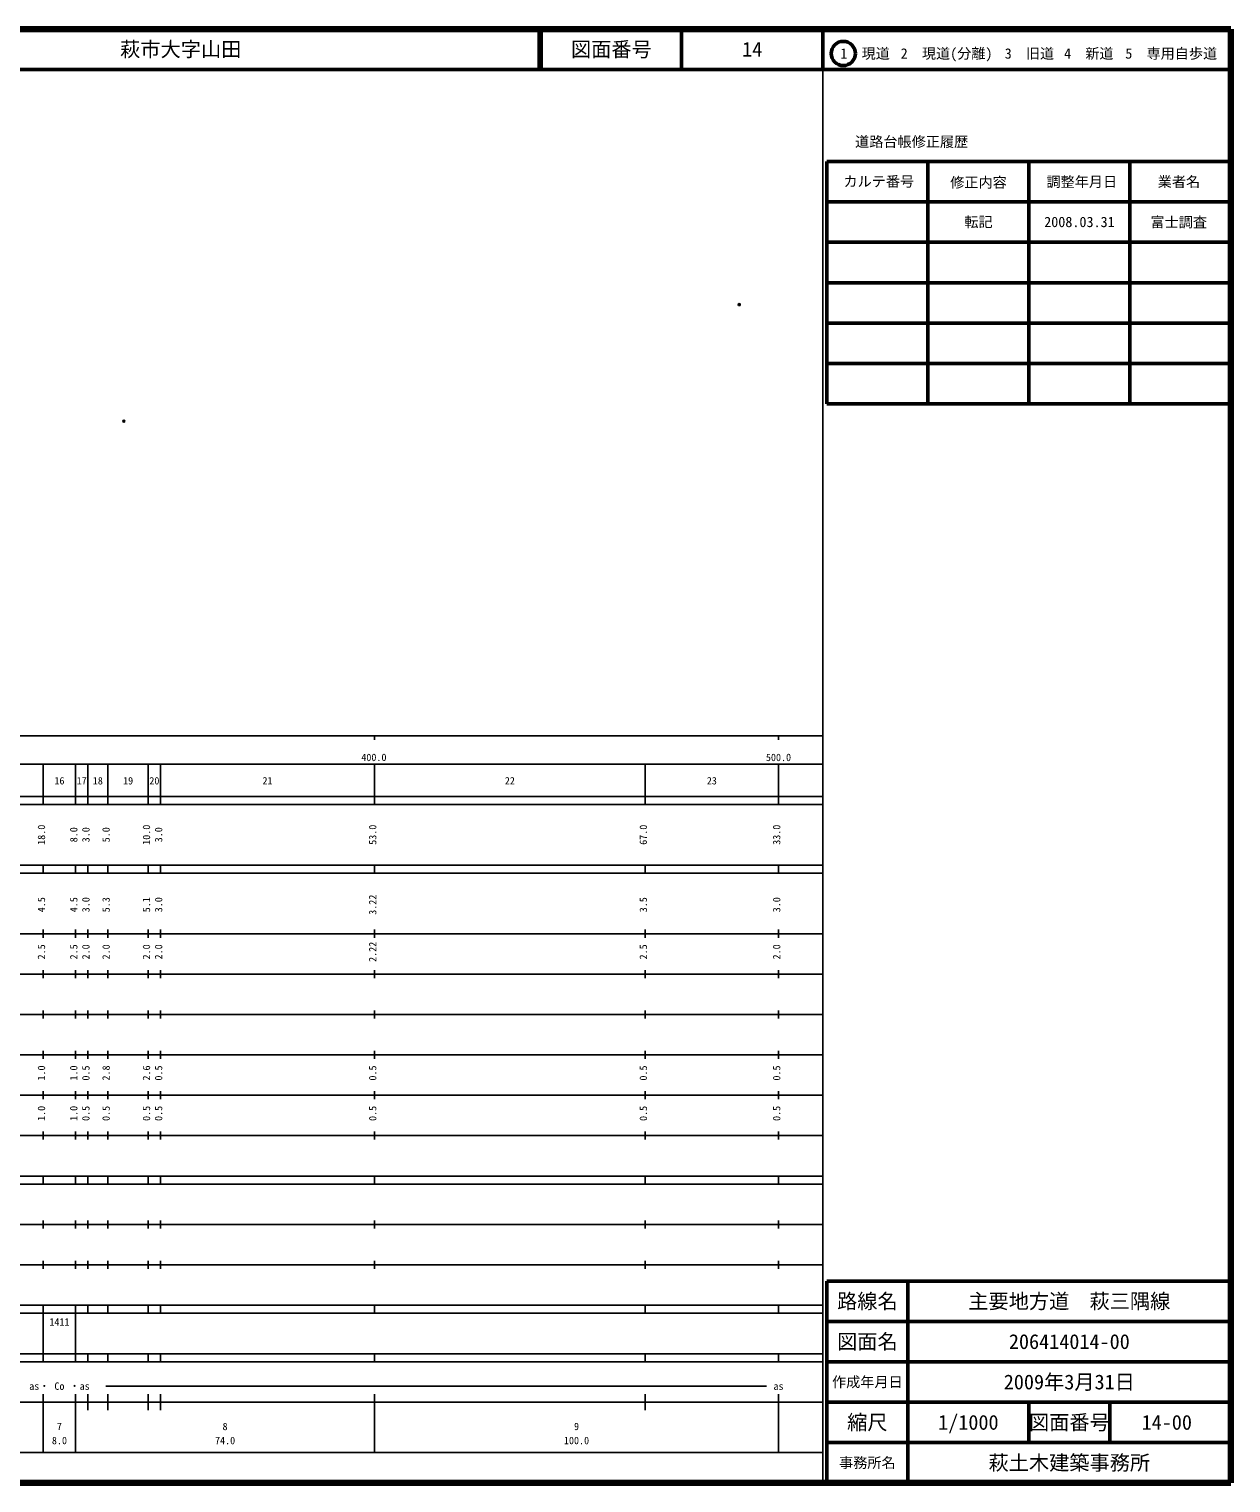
# Model space of a CAD drawing. Units: millimetres on the paper. Extents: x 40 to 680, y 20 to 380.
# Drawn here: x 382.5 to 680, y 20 to 380 of the extents above; entities that cross this region are included whole.
import ezdxf
from ezdxf.enums import TextEntityAlignment as Align

# ---------------------------------------------------------------- set-up
doc = ezdxf.new("R2010")
doc.units = ezdxf.units.MM
doc.header["$PDMODE"] = 32
doc.header["$PDSIZE"] = 0.5
doc.layers.add('M-OTRS', color=6, linetype='Continuous')
doc.layers.add('M-TTL-TXT', color=7, linetype='Continuous')
for name, color, linetype, lineweight in [('M-TTL', 2, 'Continuous', 140), ('M-TTL-BAND', 7, 'Continuous', 25), ('M-TTL-FRAM', 2, 'Continuous', 50), ('M-TTL-LINE', 7, 'Continuous', 50)]:
    doc.layers.add(name, color=color, linetype=linetype, lineweight=lineweight)
doc.styles.add('ＭＳ ゴシック', font='')
doc.styles.get('ＭＳ ゴシック').set_extended_font_data('MS Gothic')

msp = doc.modelspace()

# ---------------------------------------------------------------- linework, layer by layer
at = {"layer": 'M-OTRS'}
for p in [(558.297, 311.768), (405.932, 282.924)]:
    msp.add_point(p, dxfattribs=at)
at = {"layer": 'M-TTL'}
for p, q in [((680, 380), (40, 380)), ((680, 20), (680, 380)), ((40, 20), (680, 20))]:
    msp.add_line(p, q, dxfattribs=at)
at = {"layer": 'M-TTL-BAND'}
for p, q in [((579, 20), (579, 370)), ((40, 205), (579, 205)), ((468, 205), (468, 204)), ((568, 205), (568, 204)), ((68, 198), (579, 198)), ((386, 188), (386, 198)), ((394, 188), (394, 198)), ((397, 188), (397, 198)), ((402, 188), (402, 198)), ((412, 188), (412, 198)), ((415, 188), (415, 198)), ((468, 188), (468, 198)), ((535, 188), (535, 198)), ((568, 188), (568, 198)), ((40, 190), (579, 190)), ((40, 188), (579, 188)), ((40, 173), (579, 173)), ((386, 171), (386, 173)), ((394, 171), (394, 173)), ((397, 171), (397, 173)), ((402, 171), (402, 173)), ((412, 171), (412, 173)), ((415, 171), (415, 173)), ((468, 171), (468, 173)), ((535, 171), (535, 173)), ((568, 171), (568, 173)), ((40, 171), (579, 171)), ((40, 156), (579, 156)), ((386, 155), (386, 157)), ((394, 155), (394, 157)), ((397, 155), (397, 157)), ((402, 155), (402, 157)), ((412, 155), (412, 157)), ((415, 155), (415, 157)), ((468, 155), (468, 157)), ((535, 155), (535, 157)), ((568, 155), (568, 157)), ((46, 146), (579, 146)), ((386, 145), (386, 147)), ((394, 145), (394, 147)), ((397, 145), (397, 147)), ((402, 145), (402, 147)), ((412, 145), (412, 147)), ((415, 145), (415, 147)), ((468, 145), (468, 147)), ((535, 145), (535, 147)), ((568, 145), (568, 147)), ((386, 135), (386, 137)), ((394, 135), (394, 137)), ((397, 135), (397, 137)), ((402, 135), (402, 137)), ((412, 135), (412, 137)), ((415, 135), (415, 137)), ((468, 135), (468, 137)), ((535, 135), (535, 137)), ((568, 135), (568, 137)), ((52, 136), (579, 136)), ((46, 126), (579, 126)), ((386, 125), (386, 127)), ((394, 125), (394, 127)), ((397, 125), (397, 127)), ((402, 125), (402, 127)), ((412, 125), (412, 127)), ((415, 125), (415, 127)), ((468, 125), (468, 127)), ((535, 125), (535, 127)), ((568, 125), (568, 127)), ((52, 116), (579, 116)), ((386, 115), (386, 117)), ((394, 115), (394, 117)), ((397, 115), (397, 117)), ((402, 115), (402, 117)), ((412, 115), (412, 117)), ((415, 115), (415, 117)), ((468, 115), (468, 117)), ((535, 115), (535, 117)), ((568, 115), (568, 117)), ((46, 106), (579, 106)), ((386, 105), (386, 107)), ((394, 105), (394, 107)), ((397, 105), (397, 107)), ((402, 105), (402, 107)), ((412, 105), (412, 107)), ((415, 105), (415, 107)), ((468, 105), (468, 107)), ((535, 105), (535, 107)), ((568, 105), (568, 107)), ((40, 96), (579, 96)), ((40, 94), (579, 94)), ((386, 94), (386, 96)), ((394, 94), (394, 96)), ((397, 94), (397, 96)), ((402, 94), (402, 96)), ((412, 94), (412, 96)), ((415, 94), (415, 96)), ((468, 94), (468, 96)), ((535, 94), (535, 96)), ((568, 94), (568, 96)), ((49, 84), (579, 84)), ((386, 83), (386, 85)), ((394, 83), (394, 85)), ((397, 83), (397, 85)), ((402, 83), (402, 85)), ((412, 83), (412, 85)), ((415, 83), (415, 85)), ((468, 83), (468, 85)), ((535, 83), (535, 85)), ((568, 83), (568, 85)), ((40, 74), (579, 74)), ((386, 73), (386, 75)), ((394, 73), (394, 75)), ((397, 73), (397, 75)), ((402, 73), (402, 75)), ((412, 73), (412, 75)), ((415, 73), (415, 75)), ((468, 73), (468, 75)), ((535, 73), (535, 75)), ((568, 73), (568, 75)), ((40, 64), (579, 64)), ((40, 62), (579, 62)), ((386, 62), (386, 64)), ((386, 52), (386, 62)), ((394, 62), (394, 64)), ((394, 52), (394, 62)), ((397, 62), (397, 64)), ((402, 62), (402, 64)), ((412, 62), (412, 64)), ((415, 62), (415, 64)), ((468, 62), (468, 64)), ((535, 62), (535, 64)), ((568, 62), (568, 64)), ((40, 52), (579, 52)), ((386, 50), (386, 52)), ((394, 50), (394, 52)), ((397, 50), (397, 52)), ((402, 50), (402, 52)), ((412, 50), (412, 52)), ((415, 50), (415, 52)), ((468, 50), (468, 52)), ((535, 50), (535, 52)), ((568, 50), (568, 52)), ((40, 50), (579, 50)), ((401.5, 44), (565, 44)), ((40, 40), (579, 40)), ((386, 27.5), (386, 42)), ((394, 27.5), (394, 42)), ((397, 38), (397, 42)), ((402, 38), (402, 42)), ((412, 38), (412, 42)), ((415, 38), (415, 42)), ((468, 27.5), (468, 42)), ((535, 38), (535, 42)), ((568, 27.5), (568, 42)), ((68, 27.5), (579, 27.5))]:
    msp.add_line(p, q, dxfattribs=at)
at = {"layer": 'M-TTL-FRAM'}
for p, q in [((580, 347.197), (580, 287.197)), ((580, 347.197), (680, 347.197)), ((580, 287.197), (680, 287.197)), ((680, 70), (580, 70)), ((580, 70), (580, 20))]:
    msp.add_line(p, q, dxfattribs=at)
at = {"layer": 'M-TTL-LINE'}
for p, q in [((508.747, 380), (508.747, 370)), ((509.247, 380), (509.247, 370)), ((543.997, 380), (543.997, 370)), ((579, 380), (579, 370)), ((40, 370), (680, 370)), ((605, 347.197), (605, 287.197)), ((630, 347.197), (630, 287.197)), ((655, 347.197), (655, 287.197)), ((580, 337.197), (680, 337.197)), ((580, 327.197), (680, 327.197)), ((580, 317.197), (680, 317.197)), ((580, 307.197), (680, 307.197)), ((580, 297.197), (680, 297.197)), ((600, 70), (600, 20)), ((680, 60), (580, 60)), ((680, 50), (580, 50)), ((680, 40), (580, 40)), ((630, 40), (630, 30)), ((650, 40), (650, 30)), ((680, 30), (580, 30))]:
    msp.add_line(p, q, dxfattribs=at)
msp.add_circle((584.031, 373.958), 3, dxfattribs=at)

# ---------------------------------------------------------------- texts
at = {"layer": 'M-TTL-BAND', "style": 'ＭＳ ゴシック'}
for s, p in [('400.0', (467.844, 198.195)), ('500.0', (568, 198.195)), ('16', (390, 192.405)), ('17', (395.5, 192.405)), ('18', (399.5, 192.405)), ('19', (407, 192.405)), ('20', (413.5, 192.405)), ('21', (441.5, 192.405)), ('22', (501.5, 192.405)), ('23', (551.5, 192.405)), ('1411', (390, 58.4)), ('as・ Co ・as', (390, 42.5)), ('as', (568, 42.5)), ('7', (390, 32.523)), ('8', (431, 32.523)), ('9', (518, 32.523)), ('8.0', (390, 29.033)), ('74.0', (431, 29.033)), ('100.0', (518, 29.033))]:
    msp.add_text(s, height=1.833, dxfattribs=at).set_placement(p, align=Align.BOTTOM_CENTER)
for s, p in [('18.0', (387, 180.5)), ('8.0', (395, 180.5)), ('3.0', (398, 180.5)), ('5.0', (403, 180.5)), ('10.0', (413, 180.5)), ('3.0', (416, 180.5)), ('53.0', (469, 180.5)), ('67.0', (536, 180.5)), ('33.0', (569, 180.5)), ('4.5', (387, 163.174)), ('4.5', (395, 163.174)), ('3.0', (398, 163.174)), ('5.3', (403, 163.174)), ('5.1', (413, 163.174)), ('3.0', (416, 163.174)), ('3.22', (469, 163.174)), ('3.5', (536, 163.174)), ('3.0', (569, 163.174)), ('2.5', (387, 151.5)), ('2.5', (395, 151.5)), ('2.0', (398, 151.5)), ('2.0', (403, 151.5)), ('2.0', (413, 151.5)), ('2.0', (416, 151.5)), ('2.22', (469, 151.5)), ('2.5', (536, 151.5)), ('2.0', (569, 151.5)), ('1.0', (387, 121.5)), ('1.0', (395, 121.5)), ('0.5', (398, 121.5)), ('2.8', (403, 121.5)), ('2.6', (413, 121.5)), ('0.5', (416, 121.5)), ('0.5', (469, 121.5)), ('0.5', (536, 121.5)), ('0.5', (569, 121.5)), ('1.0', (387, 111.5)), ('1.0', (395, 111.5)), ('0.5', (398, 111.5)), ('0.5', (403, 111.5)), ('0.5', (413, 111.5)), ('0.5', (416, 111.5)), ('0.5', (469, 111.5)), ('0.5', (536, 111.5)), ('0.5', (569, 111.5))]:
    msp.add_text(s, height=1.833, rotation=90, dxfattribs=at).set_placement(p, align=Align.BOTTOM_CENTER)
at = {"layer": 'M-TTL-TXT', "style": 'ＭＳ ゴシック'}
msp.add_text('萩市大字山田', height=3.666, dxfattribs=at).set_placement((405.024, 375), align=Align.MIDDLE_LEFT)
for s, height, p in [('図面番号', 3.666, (526.622, 375)), ('14', 3.666, (561.497, 375)), ('1\u3000現道', 2.566, (589.448, 373.958)), ('2\u3000現道(分離)', 2.566, (609.619, 373.958)), ('3\u3000旧道', 2.566, (630.121, 373.958)), ('4\u3000新道', 2.566, (644.824, 373.958)), ('5\u3000専用自歩道', 2.566, (665.228, 373.958)), ('道路台帳修正履歴', 2.566, (600.968, 352.113)), ('カルテ番号', 2.566, (592.839, 342.277)), ('修正内容', 2.566, (617.509, 342.023)), ('調整年月日', 2.566, (643.089, 342.197)), ('業者名', 2.566, (667.134, 342.197)), ('転記', 2.566, (617.5, 332.245)), ('2008.03.31', 2.566, (642.5, 332.245)), ('富士調査', 2.566, (667.077, 332.189)), ('路線名', 3.666, (590, 65)), ('路線名', 3.666, (590, 65)), ('主要地方道\u3000萩三隅線', 3.666, (640, 65)), ('図面名', 3.666, (590, 55)), ('図面名', 3.666, (590, 55)), ('206414014-00', 3.666, (640, 55)), ('2009年3月31日', 3.666, (640, 45)), ('作成年月日', 2.566, (590, 45)), ('作成年月日', 2.566, (590, 45)), ('縮尺', 3.666, (590, 35)), ('縮尺', 3.666, (590, 35)), ('1/1000', 3.666, (615, 35)), ('図面番号', 3.666, (640, 35)), ('図面番号', 3.666, (640, 35)), ('14-00', 3.666, (664.125, 35)), ('事務所名', 2.566, (590, 25)), ('事務所名', 2.566, (590, 25)), ('萩土木建築事務所', 3.666, (640, 25))]:
    msp.add_text(s, height=height, dxfattribs=at).set_placement(p, align=Align.MIDDLE_CENTER)

doc.saveas('drawing.dxf')
